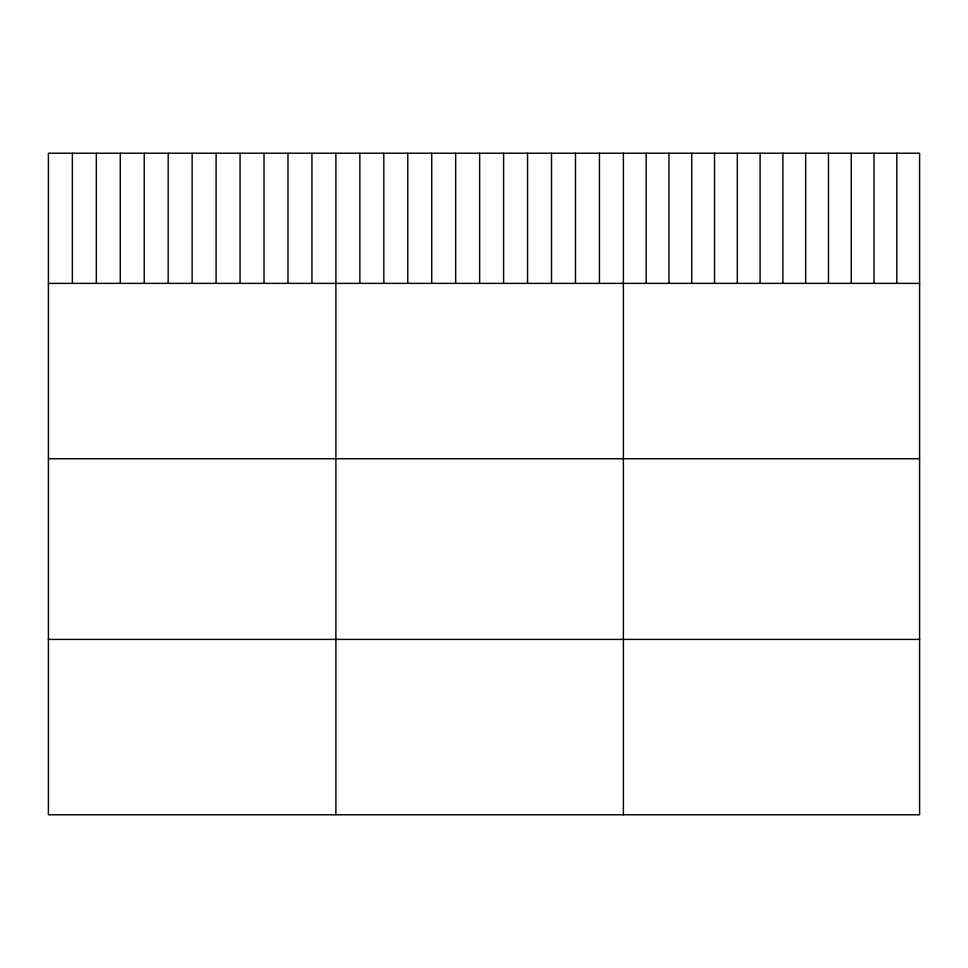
<?xml version="1.0" encoding="UTF-8"?>
<svg xmlns="http://www.w3.org/2000/svg" width="968" height="968" viewBox="0 0 968 968"><rect width="100%" height="100%" fill="white"/><g stroke="black" fill="none" stroke-linecap="round" stroke-linejoin="round"><path stroke-width="1.45" d="M919.6 283.382L919.6 814.778L48.4 814.778L48.4 153.222L919.6 153.222L919.6 283.382L48.4 283.382M48.4 458.735L919.6 458.735M48.4 639.412L919.6 639.412M896.816 153.222L896.816 283.382M874.031 153.222L874.031 283.382M851.247 153.222L851.247 283.382M828.463 153.222L828.463 283.382M805.678 153.222L805.678 283.382M782.894 153.222L782.894 283.382M760.098 153.222L760.098 283.382M737.313 153.222L737.313 283.382M714.529 153.222L714.529 283.382M691.745 153.222L691.745 283.382M668.961 153.222L668.961 283.382M646.176 153.222L646.176 283.382M623.392 153.222L623.392 814.778M599.434 153.222L599.434 283.382M575.476 153.222L575.476 283.382M551.518 153.222L551.518 283.382M527.56 153.222L527.56 283.382M503.602 153.222L503.602 283.382M479.644 153.222L479.644 283.382M455.686 153.222L455.686 283.382M431.728 153.222L431.728 283.382M407.77 153.222L407.77 283.382M383.812 153.222L383.812 283.382M359.854 153.222L359.854 283.382M335.896 153.222L335.896 814.778M311.938 153.222L311.938 283.382M287.98 153.222L287.98 283.382M264.022 153.222L264.022 283.382M240.064 153.222L240.064 283.382M216.106 153.222L216.106 283.382M192.148 153.222L192.148 283.382M168.19 153.222L168.19 283.382M144.232 153.222L144.232 283.382M120.274 153.222L120.274 283.382M96.316 153.222L96.316 283.382M72.358 153.222L72.358 283.382"/></g></svg>
